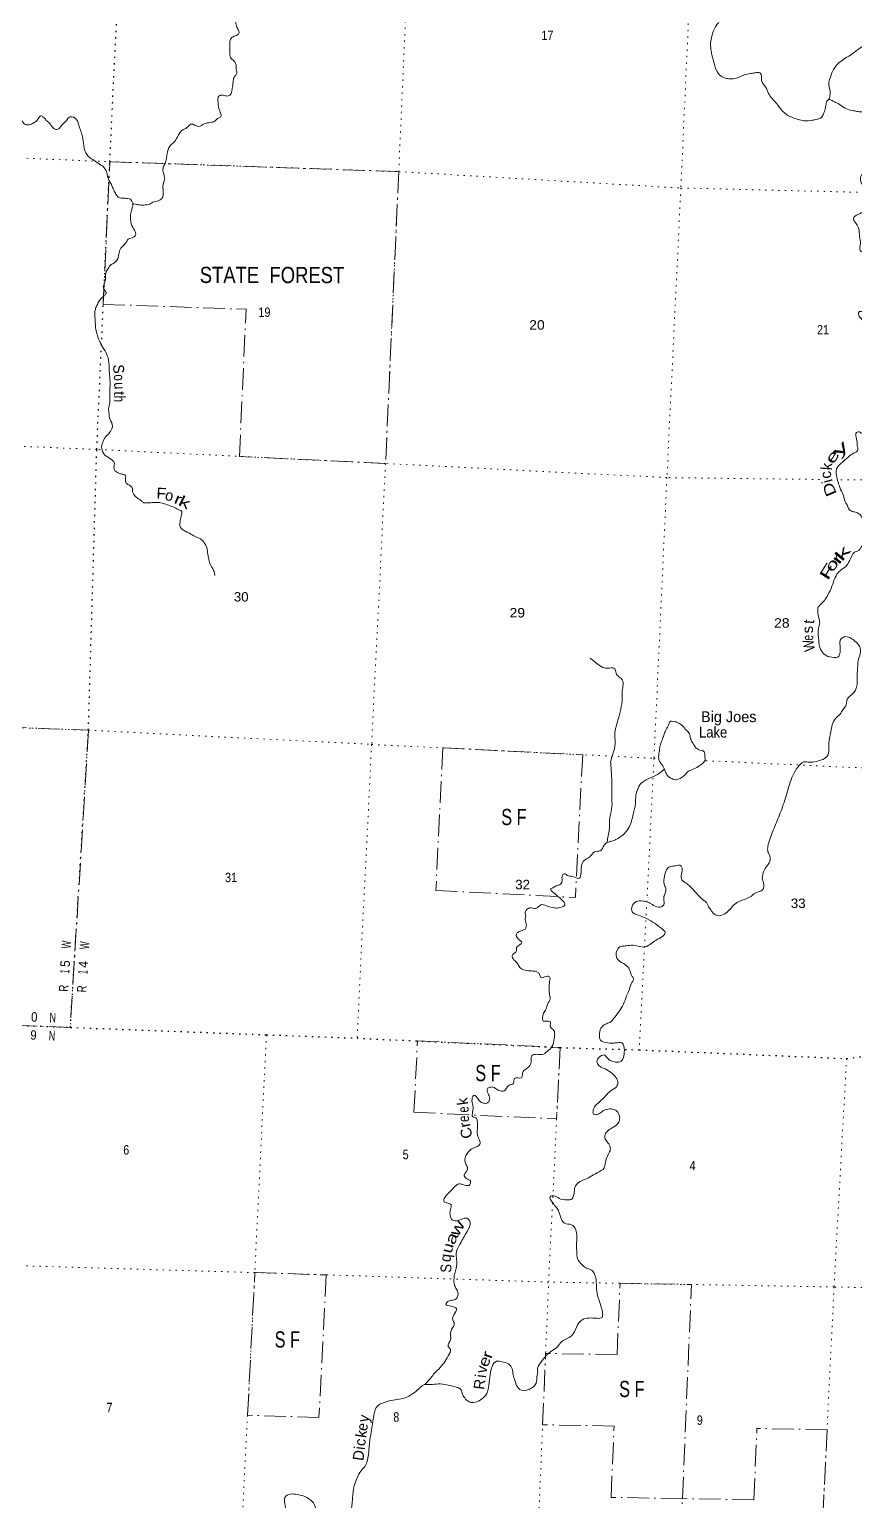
# Model space of a CAD drawing. Header units: feet. Extents: x -955330 to -733631, y 195788 to 387588.
# Drawn here: x -877763 to -862511, y 211113 to 238313 of the extents above; entities that cross this region are included whole.
import ezdxf
from ezdxf.enums import TextEntityAlignment as Align

# ---------------------------------------------------------------- set-up
doc = ezdxf.new("R2010")
doc.units = ezdxf.units.FT
doc.header["$LTSCALE"] = 80
doc.linetypes.add('DOT_DASHED', pattern=[7.7, 5, -1.2, 0.3, -1.2])
doc.linetypes.add('DOTTED', pattern=[1.5, 0.3, -1.2])
for name, color, linetype, lineweight in [('39', 7, 'Continuous', 13), ('41', 7, 'Continuous', 13), ('44', 7, 'DOT_DASHED', 13), ('6', 7, 'DOTTED', 25), ('7', 7, 'DOTTED', 13)]:
    doc.layers.add(name, color=color, linetype=linetype, lineweight=lineweight)

msp = doc.modelspace()

# ---------------------------------------------------------------- linework, layer by layer
at = {"layer": '39'}
for points in [[(-870423.6, 243914.46), (-870499.9, 243833), (-870538.15, 243703.17), (-870546.76, 243604.34), (-870573.27, 243510.4), (-870614.18, 243453.6), (-870699.12, 243402.93), (-870812.89, 243381.98), (-870928.21, 243371.22), (-870982.85, 243365.7), (-871008.75, 243328.44), (-871022.5, 243205.55), (-871040.65, 243074.77), (-871065.63, 242970.64), (-871087.32, 242937.23), (-871131.4, 242898.81), (-871156.6, 242833.17), (-871161.1, 242736.17), (-871170.97, 242653.6), (-871217.03, 242572.74), (-871264.39, 242463.59), (-871250.14, 242379.88), (-871235.61, 242302.24), (-871214.17, 242199.97), (-871183.94, 242113.48), (-871151.75, 241982.34), (-871115.77, 241889.51), (-871107.6, 241761.53), (-871119.35, 241638.55), (-871168.53, 241533.54), (-871257.86, 241474.97), (-871381.83, 241407.92), (-871478.32, 241325.39), (-871598.98, 241199.45), (-871693.78, 241066.21), (-871793.55, 240912.95), (-871902.11, 240743.91), (-872023.61, 240599.78), (-872138.89, 240459.4), (-872203.74, 240320.7), (-872212.72, 240213.79), (-872214.62, 239999.2), (-872231.6, 239850.14), (-872235.73, 239761.22), (-872271.86, 239720.4), (-872386.9, 239715.7), (-872529.37, 239683.95), (-872616.97, 239706.32), (-872677.17, 239711.18), (-872723.78, 239618.2), (-872779.32, 239549.94), (-872873.84, 239509.85), (-872960.79, 239459.27), (-872997.48, 239406.32), (-873012.17, 239350.31), (-873029.7, 239276.2), (-873044.95, 239208.07), (-873065.01, 239166.48), (-873142.09, 239111.39), (-873229.88, 239042.63), (-873329.64, 238976.46), (-873447.62, 238951.65), (-873598.51, 238912.19), (-873677.6, 238857.2), (-873758.01, 238773.91), (-873853.71, 238665.02), (-873912.28, 238574.62), (-873944.92, 238478.95), (-873935.72, 238373.2), (-873898.99, 238296.54), (-873889.65, 238237.36), (-873954.02, 238195.85), (-874028.44, 238154.81), (-874054.62, 238111.49), (-874058.74, 238022.57), (-874058.01, 237864.57), (-874031.99, 237774.23), (-873993.29, 237740), (-873951.6, 237683.35), (-873940.53, 237618.02), (-873938.86, 237567.31), (-873929.7, 237504.1), (-873958.08, 237456.83), (-873993.61, 237385.6), (-874001.85, 237294.85), (-874018.22, 237202.47), (-874044.73, 237108.53), (-874108.45, 237081.16), (-874182.34, 237094.78), (-874261.58, 237080.29), (-874275.14, 236961.45)], [(-864716.44, 240582.82), (-864678.18, 240408.87), (-864640.52, 240265.33), (-864613.38, 240112.15), (-864591.15, 239983.52), (-864560.84, 239724.88), (-864562.12, 239566.97), (-864580.27, 239436.19), (-864587.63, 239321.1), (-864586.75, 239209.67), (-864588.11, 239136.83), (-864588.87, 239033.58), (-864628.57, 238915.96), (-864687.34, 238821.53), (-864741.9, 238730.94), (-864815.9, 238655.45), (-864900.04, 238578.42), (-864982.37, 238497.24), (-865051, 238407.32), (-865087.88, 238350.33), (-865147.64, 238191.14), (-865171.54, 238066.7), (-865165.29, 237940.84), (-865147.68, 237842.8), (-865099.65, 237662.31), (-865017.26, 237484.25), (-864933.36, 237425.61), (-864859.84, 237403.91), (-864757.24, 237401.09), (-864643.09, 237430.13), (-864491.36, 237487.77), (-864392.03, 237501.31), (-864322.94, 237514.25), (-864264.66, 237511.5), (-864240.03, 237477.93), (-864232.41, 237424.91), (-864231.02, 237368.14), (-864155.96, 237249.16), (-864099.09, 237129.01), (-863954.58, 236943.97), (-863838.54, 236796.72), (-863705.89, 236703.37), (-863553.29, 236649.59), (-863447.79, 236622.33), (-863294.19, 236633.3), (-863204.73, 236651.36), (-863139.19, 236674.59), (-863096.56, 236725.23), (-863061.82, 236822.83), (-863041.89, 236904.92), (-863015.75, 236990.77), (-862990.32, 237017.92), (-862967.32, 237079.62), (-862971, 237217.51), (-862988, 237285.14), (-862971.07, 237389.66), (-862911.31, 237548.85), (-862865.26, 237629.71), (-862778.92, 237710.7), (-862683.09, 237779.08), (-862554.45, 237860.09), (-862420.94, 237959.1), (-862306.55, 238036.73), (-862198.1, 238116.67), (-862113.48, 238203.81), (-862042, 238311.82), (-861973.28, 238403.76), (-861888.71, 238533.43), (-861813.68, 238631.15), (-861719.57, 238705.69), (-861603.65, 238773.13), (-861546.57, 238831.19), (-861490.09, 238919.66), (-861445.44, 239057.29), (-861443.51, 239142.26), (-861446.77, 239245.7), (-861467.65, 239360.1), (-861472.87, 239508.18), (-861468.45, 239690.25), (-861449.36, 239928.32), (-861435.87, 240132.23), (-861414.2, 240382.34), (-861407.41, 240485.3), (-861371, 240571.68)], [(-876354.67, 233687.63), (-876354.48, 233778.76), (-876341.71, 233836.89), (-876297.86, 233913.8), (-876263.64, 233956.74), (-876207.77, 233988.53), (-876153.17, 234036.59), (-876131.29, 234074.03), (-876101.93, 234186.06), (-876085.05, 234246.02), (-876018.99, 234323.91), (-875976.45, 234372.53), (-875935.35, 234433.37), (-875838.92, 234471.35), (-875800.87, 234510.05), (-875822.78, 234602.22), (-875878.02, 234714.2), (-875894.69, 234832.45), (-875883.51, 234943.31), (-875861.95, 235017.22), (-875854.51, 235047.25), (-875850.72, 235085.55), (-875872.5, 235137.21), (-875893.01, 235172.61), (-875946.72, 235187.29), (-876041.09, 235193.77), (-876093.16, 235200.28), (-876143.92, 235235.08), (-876183.13, 235301.74), (-876225.24, 235392.84), (-876256.22, 235463.16), (-876293.6, 235525.68), (-876320.29, 235601.88), (-876336.54, 235685.68), (-876370.28, 235739.93), (-876390.99, 235771.28), (-876437.91, 235801.85), (-876547.09, 235879.92), (-876652.73, 235947.69), (-876710.12, 236013.18), (-876744.56, 236095.81), (-876757.17, 236171.34), (-876774.5, 236275.45), (-876794.12, 236373.59), (-876831.36, 236482.68), (-876852.48, 236548.49), (-876869.86, 236608.04), (-876903.7, 236660.27), (-876960.58, 236693.33), (-877021.06, 236692.14), (-877080.34, 236630.13), (-877146.02, 236560.32), (-877188.66, 236509.68), (-877224.61, 236472.9), (-877273.41, 236463.05), (-877332.02, 236502.27), (-877398.71, 236584.4), (-877456.66, 236637.77), (-877506.58, 236690.76), (-877553.88, 236713.25), (-877600.63, 236660.77), (-877690.99, 236579.98), (-877766.86, 236551.16), (-877851.09, 236559.19), (-877889.41, 236601.5), (-877931.33, 236696.64), (-877941.61, 236735.6), (-878001.15, 236754.62), (-878049.3, 236758.92), (-878131.75, 236805.34), (-878220.32, 236850.03), (-878321.1, 236848.71), (-878378.27, 236788.63), (-878414.83, 236695.17), (-878511.23, 236614.66), (-878608.54, 236601.03), (-878697.4, 236639.65), (-878704.31, 236664.28), (-878766.19, 236719.86), (-878856.82, 236807.17), (-878896.68, 236859.69), (-878907, 236941.18), (-878880.96, 237025.01), (-878853.6, 237137.13), (-878874.81, 237200.92), (-878945.77, 237234.65), (-879066.64, 237234.28), (-879182.43, 237213.42), (-879294.75, 237180.24), (-879444.01, 237132.61), (-879533.24, 237076.07)], [(-874275.14, 236961.45), (-874249.55, 236818.47), (-874224.31, 236754.5), (-874229.23, 236691.95), (-874284.9, 236664.2), (-874337.4, 236618.07), (-874421.21, 236591.65), (-874531.15, 236566.46), (-874636, 236520.78), (-874777.2, 236559.85), (-874858.97, 236490.81), (-874920.76, 236461.32), (-875027.91, 236322.59), (-875092.99, 236222.38), (-875162.22, 236162.86), (-875217.58, 236011.56), (-875231.66, 235925.14), (-875255.98, 235835.15), (-875289.5, 235763.83), (-875294.6, 235697.24), (-875274.14, 235617.29), (-875262.97, 235553.98), (-875284.72, 235476.02), (-875292.54, 235350.82), (-875289.7, 235281.83), (-875307.51, 235201.66), (-875360.01, 235155.54), (-875460.09, 235125.83), (-875538.53, 235084.98), (-875654.22, 235066.14), (-875750.7, 235070.7), (-875784.58, 235078.37), (-875830.44, 235088.64), (-875851.6, 235089.64)], [(-862984.25, 237029.02), (-862907.22, 236985.65), (-862814.63, 236940.77), (-862724.79, 236879.82), (-862610.38, 236827.84), (-862506.7, 236804.72), (-862426.77, 236790.82), (-862360.26, 236791.73), (-862307.16, 236807.45), (-862278.93, 236808.14), (-862257, 236803.05), (-862243.17, 236753.79), (-862257.68, 236614.74), (-862260.5, 236467.03), (-862249.25, 236318.66), (-862204.25, 236203.12), (-862181.42, 236044.07), (-862162.97, 235877.13), (-862157.14, 235785.72), (-862161.68, 235731.26), (-862211.79, 235693.12), (-862302.99, 235681.22), (-862375.96, 235627.96), (-862402.85, 235525.94), (-862358.92, 235430.71), (-862310.79, 235339.33), (-862277.38, 235234.46), (-862243.55, 235095.15), (-862258.01, 235000.65), (-862322.09, 234965.19), (-862409.32, 234908.55), (-862493.79, 234867.99), (-862530.3, 234819.08), (-862502.96, 234757.03), (-862434.5, 234626.21), (-862416.57, 234491.7), (-862403.12, 234347.27), (-862414.44, 234276.92), (-862408.65, 234228.05), (-862365.93, 234193.63), (-862271.65, 234185.12), (-862162.61, 234147.57), (-862116.3, 234060.32), (-862088.3, 234012.42), (-862103.04, 233911.86), (-862146.7, 233838.98), (-862193.92, 233776.41), (-862244.6, 233726.14), (-862311.12, 233638.15), (-862335.72, 233542.1), (-862348.95, 233473.87), (-862304.93, 233380.65), (-862251.37, 233319.39), (-862203.94, 233256.4), (-862200.21, 233163.06), (-862289.35, 233108.54), (-862372.51, 233096.26), (-862427.25, 233088.72), (-862437.16, 233048.68), (-862398.14, 232977.98), (-862340.75, 232912.49), (-862273.73, 232793.89), (-862198.81, 232715.42), (-862143.34, 232652.04), (-862091.98, 232499.75), (-862064.08, 232449.83), (-862003.84, 232402.43), (-861933.07, 232364.66), (-861894.84, 232320.32), (-861891.96, 232208.8), (-861908.85, 232061.75), (-861928.45, 231943.19), (-861953.51, 231837.04), (-861961.15, 231715.88), (-861940.13, 231560.97), (-861922.57, 231418.38), (-861949.84, 231308.28), (-862049.74, 231195.53), (-862167.54, 231087.68), (-862244.02, 231002.18), (-862291.8, 230927.48), (-862326.58, 230872.42), (-862366.27, 230841.89), (-862409.55, 230864.18), (-862476.25, 230859.23), (-862484.12, 230776.57), (-862463.7, 230652.07), (-862465.02, 230623.78), (-862449.36, 230570.38), (-862457.55, 230524.19), (-862532.25, 230477.08)], [(-874334.2, 228217.27), (-874338.92, 228245.85), (-874367.14, 228332.24), (-874404.72, 228390.72), (-874440.6, 228485.58), (-874456.86, 228569.38), (-874469.85, 228636.82), (-874478.53, 228710.14), (-874503.67, 228776.14), (-874546.99, 228840.96), (-874602.85, 228896.26), (-874699.64, 228937.28), (-874805.65, 228996.97), (-874868.66, 229028.3), (-874933.3, 229067.8), (-874979.28, 229118.58), (-874982.6, 229177.47), (-874963.47, 229285.93), (-874948.03, 229358.11), (-874945.97, 229402.56), (-874985.14, 229426.69), (-875081.75, 229471.76), (-875190.52, 229515.37), (-875289.7, 229548.41), (-875375.47, 229566.64), (-875435.86, 229567.46), (-875498.45, 229564.34), (-875577.3, 229557.94), (-875611.57, 229557.53), (-875645.64, 229561.17), (-875686.63, 229589.43), (-875733.09, 229630.1), (-875780.2, 229656.63), (-875830.02, 229711.64), (-875855.73, 229765.51), (-875864.6, 229834.79), (-875898.9, 229876.91), (-875932.32, 229894.69), (-875957.8, 229910.07), (-875982.52, 229941.62), (-875988.5, 229986.45), (-875983.86, 230042.94), (-875989.05, 230061.41), (-876020.18, 230085.16), (-876080.1, 230096.09), (-876137.36, 230121.07), (-876172.5, 230145.01), (-876198.67, 230188.77), (-876196.14, 230243.34), (-876197.26, 230306.17), (-876233.57, 230348.39), (-876295.92, 230393.86), (-876360.37, 230437.41), (-876402.34, 230488), (-876418.18, 230537.35), (-876429.35, 230600.66), (-876407.51, 230680.64), (-876380.49, 230742.15), (-876335.47, 230800.78), (-876274.09, 230864.71), (-876243.51, 230915.92), (-876226.54, 230977.9), (-876269.24, 231099.41), (-876295.12, 231236.32), (-876297.31, 231319.46), (-876284.45, 231379.61), (-876275.18, 231492.58), (-876276.76, 231632.4), (-876271.7, 231741.52), (-876273.7, 231828.7), (-876281.26, 231926.27), (-876289.52, 232052.22), (-876296.33, 232165.96), (-876316.13, 232260.05), (-876386.04, 232403.1), (-876454.98, 232523.81), (-876507.17, 232657.92), (-876536.19, 232770.68), (-876544.03, 232862.18), (-876551.82, 232998.24), (-876550.97, 233103.51), (-876533.8, 233169.53), (-876495.89, 233248.75), (-876448.11, 233323.45), (-876397.53, 233371.7), (-876361.48, 233410.5), (-876346.38, 233432.06), (-876377.65, 233496.32), (-876397.41, 233547.89), (-876380.63, 233605.83), (-876354.67, 233687.63)], [(-862532.25, 230477.08), (-862623.97, 230410.53), (-862703.72, 230341.39), (-862775.24, 230275.91), (-862828.3, 230217.66), (-862849.39, 230153.85), (-862838.65, 230037.9), (-862806.18, 229912.83), (-862768.75, 229807.77), (-862708.61, 229671.27), (-862671.74, 229554.09), (-862648.93, 229524.66), (-862622.07, 229452.51), (-862591.31, 229420.68), (-862512.13, 229390.61), (-862409.59, 229343.24), (-862349.73, 229200.67), (-862311.88, 229061.17), (-862326.06, 228885.64), (-862378.38, 228756.47), (-862448.74, 228672.71), (-862512.36, 228647.36), (-862548.68, 228602.5), (-862599.69, 228501.62), (-862671.55, 228385.52), (-862792.81, 228289.99), (-862868.4, 228180.15), (-862928.35, 228016.91), (-863004.27, 227856.45), (-863069.54, 227752.19), (-863139.33, 227680.56), (-863181.88, 227631.93), (-863189.64, 227551.29), (-863171.24, 227426.88), (-863154.7, 227349.14), (-863176.03, 227236.74), (-863177.59, 227072.77), (-863169.75, 226981.26), (-863109.57, 226802.23), (-863036, 226738), (-862888.67, 226700.66), (-862815.47, 226715.43), (-862782.42, 226776.65), (-862776.34, 226820.92), (-862779.88, 226918.3), (-862783.38, 226973.14), (-862766.31, 227037.15), (-862734.75, 227066.03), (-862671.32, 227087.34), (-862574.15, 227054.4), (-862480.86, 226981.14), (-862423.37, 226917.67), (-862399.54, 226823.38), (-862415.45, 226741.1), (-862431.95, 226689.22), (-862454.83, 226499.93), (-862462.42, 226336.24), (-862464.78, 226198.64), (-862486.89, 226112.6), (-862532.29, 226045.88), (-862644.44, 225929.67), (-862678.86, 225795.6), (-862730.09, 225733.21), (-862776.05, 225654.37), (-862864.4, 225573.49), (-862922.19, 225456.73), (-862950.02, 225334.5), (-862974.29, 225201.98), (-862987.91, 225038.58), (-863000.22, 224903.47), (-863063.8, 224835.59), (-863217.54, 224778.05), (-863343.09, 224763.72), (-863449.62, 224768.75), (-863531, 224707.79), (-863632.59, 224558.67), (-863750.65, 224228.05), (-863856.56, 223898.89), (-863970.56, 223612.64), (-864077.95, 223338.23), (-864112.28, 223206.19), (-864110.93, 223104.86), (-864081.49, 223044.74), (-864076.79, 222929.08), (-864144.06, 222824.92), (-864199.28, 222720.19), (-864211.49, 222587.1), (-864191.91, 222531.5), (-864211.98, 222402.83), (-864320.85, 222357.34), (-864414.57, 222290.88)], [(-867397.36, 226686.73), (-867340.95, 226643.56), (-867251.59, 226572.51), (-867135.72, 226508.31), (-867047.19, 226506.15), (-866943.05, 226493.14), (-866918.66, 226410.97), (-866867.3, 226345.77), (-866805.51, 226288.17), (-866792.86, 226170.11), (-866806.14, 226057.32), (-866807.8, 225891.33), (-866845.03, 225696.64), (-866898.81, 225492.61), (-866943.42, 225312.44), (-866937.83, 225172.44), (-866963.93, 224956.97), (-867018.69, 224775.26), (-867016.13, 224700.21), (-867000.82, 224509.11), (-866998.41, 224300.4), (-866995.72, 224097.75), (-867001.07, 223895.48), (-867038.59, 223694.73), (-867041.5, 223545), (-867058.81, 223432.41), (-867080.32, 223315.96), (-867089.88, 223273.24)], [(-865818.12, 225514.49), (-865761.05, 225485.46), (-865692.67, 225439.71), (-865631.63, 225365.94), (-865564.56, 225291.89), (-865542.65, 225199.72), (-865496.34, 225112.47), (-865435.96, 225024.56), (-865341.26, 224981.61), (-865290.04, 224956.92), (-865277.61, 224877.35), (-865274.96, 224804.31), (-865326.47, 224735.86), (-865399.45, 224682.6), (-865508.78, 224627.01), (-865597.36, 224584.61), (-865658.93, 224516.63), (-865735.83, 224465.58), (-865807.49, 224440.61), (-865889.15, 224460.67), (-865947.94, 224495.85), (-865989.82, 224548.46), (-866018.79, 224618.69), (-866074.4, 224722.57), (-866116, 224781.24), (-866131.56, 224836.66), (-866122.19, 224951.66), (-866107.18, 225058.28), (-866067.57, 225173.88), (-866037.23, 225263.58), (-866003.14, 225347.03), (-865958.82, 225434.05), (-865931.7, 225497.57), (-865914.4, 225523.08), (-865874.39, 225517.14), (-865818.12, 225514.49)], [(-866028.45, 224637.86), (-866093.21, 224577.64), (-866178.15, 224526.97), (-866283.37, 224473.21), (-866436.23, 224391.32), (-866511.54, 224287.54), (-866552.18, 224149.72), (-866561.03, 224002.29), (-866600.45, 223803.66), (-866686.91, 223546.48), (-866795.6, 223417.95), (-866922.33, 223334.83), (-867002.31, 223304.17), (-867061.44, 223288.74), (-867138.62, 223231.63), (-867212.02, 223125.73), (-867319.57, 223108.53), (-867404.56, 223013.31), (-867483.19, 222968.41), (-867552.01, 222874.45), (-867564.88, 222727.22), (-867602.19, 222617.59), (-867719.37, 222653.51), (-867823.23, 222672.59), (-867876.28, 222701.42), (-867916.72, 222654.72), (-867914.9, 222563.5), (-867966.42, 222495.05), (-868025.65, 222477.6), (-868085.62, 222443.97), (-868129.23, 222415.66), (-868091.19, 222367.28), (-867994.35, 222283.72), (-867920.79, 222219.49), (-867864.52, 222129.75), (-867955.67, 222075.32), (-868054.63, 222069.87), (-868203.78, 222111.34), (-868309.83, 222126.47), (-868405.66, 222058.09), (-868513.83, 222071.3), (-868561.27, 222047.21), (-868597.55, 221959.81), (-868587.09, 221924.89), (-868597.19, 221880.81), (-868579.77, 221778.73), (-868598.43, 221680.37), (-868719.73, 221627.37), (-868761.9, 221586.83), (-868687.22, 221459.77), (-868660.48, 221428.13), (-868759.35, 221337.61), (-868759.97, 221280.93), (-868842.85, 221187.63), (-868802.29, 221106.73), (-868742.89, 221041.15), (-868695.92, 220968.05), (-868479.28, 220905.16), (-868373.59, 220881.94), (-868333.07, 220843.58), (-868305.74, 220781.53), (-868212.06, 220803.43), (-868147.93, 220796.35), (-868147.66, 220715.33), (-868153.84, 220581.96), (-868147.5, 220458.12), (-868136.62, 220388.75), (-868187.53, 220289.89), (-868211.76, 220201.93), (-868257.71, 220123.09), (-868264.37, 219979.61), (-868169.81, 219977.17), (-868132.18, 219963.24), (-868139.86, 219884.62), (-868080.36, 219821.05), (-868053.96, 219738.8), (-868061.73, 219658.16), (-868098.72, 219512.06), (-868193.85, 219415.29), (-868285, 219360.86), (-868383.58, 219363.49), (-868477.63, 219333.51), (-868488.54, 219228.71), (-868560.67, 219106.55), (-868638.13, 219043.38), (-868669.51, 218931.45), (-868794.97, 218919.14), (-868817.37, 218827.04), (-868903.75, 218788.59), (-868984.91, 218689.13), (-869095.36, 218696.38)], [(-864414.57, 222290.88), (-864513.67, 222238.85), (-864618.15, 222201.26), (-864721.64, 222141.34), (-864816.87, 222042.55), (-864909.15, 221963.87), (-865017.64, 221926.46), (-865106.78, 221959.03), (-865167.81, 222032.79), (-865218.52, 222112.14), (-865238.57, 222157.65), (-865288.86, 222202.55), (-865452.67, 222362.18), (-865552.59, 222466.13), (-865622.33, 222526.13), (-865675.19, 222559.01), (-865703.84, 222592.76), (-865715.19, 222652.03), (-865703.59, 222728.44), (-865700.03, 222805.23), (-865724.1, 222850.92), (-865816.83, 222849.23), (-865905.92, 222839.26), (-865970.2, 222799.76), (-866017.94, 222682.53), (-866036, 222553.77), (-866022.73, 222492.38), (-865998.06, 222416.28), (-866011.57, 222341.99), (-866037.34, 222264.22), (-866032.95, 222185.03), (-866037.49, 222130.56), (-866106.16, 222083.17), (-866225.45, 222117.16), (-866315.65, 222170.03), (-866421.15, 222197.28), (-866546.51, 222187), (-866620.8, 222105.45), (-866621.65, 222000.18), (-866511.81, 221936.26), (-866355.56, 221874.2), (-866198.79, 221779.71), (-866054.75, 221671.65), (-866012.97, 221617.02), (-866058.64, 221544.25), (-866180.6, 221477.1), (-866278.44, 221408.81), (-866373.89, 221348.51), (-866536.04, 221370.34), (-866670.61, 221378.72), (-866767.93, 221365.09), (-866851.28, 221348.77), (-866909.76, 221260.4), (-866913.98, 221169.46), (-866847.66, 221079.25), (-866724.32, 221002.54), (-866658.56, 220900.2), (-866628.14, 220817.75), (-866598.23, 220767.73), (-866641.29, 220664.46), (-866681.37, 220538.76), (-866708.3, 220479.27), (-866767.58, 220330.18), (-866844.87, 220183.96), (-866943.69, 220050.91), (-867036.82, 219954.05), (-867116.89, 219921.38), (-867201.04, 219844.34), (-867226.95, 219720), (-867209.05, 219628.02), (-867106.51, 219580.65), (-866978.06, 219570.53), (-866891.07, 219578.58), (-866812.59, 219576.9), (-866775.02, 219518.41), (-866771.99, 219366.38), (-866809.5, 219252.71), (-866899.71, 219218.49), (-867005.39, 219241.71), (-867077.61, 219291.7), (-867125.32, 219348.63), (-867206.84, 219328.18), (-867270.98, 219248.18), (-867256.08, 219178.61), (-867121.05, 219093.25), (-866999.72, 219016.64), (-866934.29, 218950.77), (-866888.16, 218859.48), (-866906.35, 218771.23), (-867018.83, 218691.48), (-867086.33, 218625.81)], [(-869095.36, 218696.38), (-869201.27, 218758.08), (-869266.06, 218751.02), (-869288.92, 218735.89), (-869285.38, 218638.51), (-869255.14, 218552.03), (-869287.03, 218472.52), (-869378.13, 218462.65), (-869476.99, 218546.3), (-869542.6, 218608.13), (-869582.16, 218537.09), (-869565.48, 218418.84), (-869571.01, 218299.61), (-869567.1, 218210.32), (-869498.16, 218176.68), (-869484.23, 218129.45), (-869478.31, 218040.06), (-869480.15, 217870.02), (-869444.07, 217779.21), (-869435.48, 217703.87), (-869570.16, 217623.15), (-869658.23, 217548.32), (-869704.18, 217469.48), (-869710.32, 217380.66), (-869685.18, 217314.67), (-869662.52, 217238.66), (-869727.87, 217132.39), (-869686.65, 217065.63), (-869612.25, 217019.59), (-869621.27, 216955.21), (-869730.37, 216948.21), (-869821.99, 216970.76), (-869915.9, 216900.26), (-870027.95, 216786.07), (-870085.5, 216717.9), (-870098.93, 216645.63), (-870028.07, 216609.88), (-869968.99, 216580.76), (-869980.87, 216498.29), (-869977.19, 216360.4), (-869949.48, 216306.43), (-869835.38, 216290.92), (-869728.71, 216332.46), (-869678.37, 216332.11), (-869615.32, 216258.25), (-869673.54, 216088.85), (-869798.88, 215861.87), (-869876.12, 215673.12), (-869862.49, 215532.74), (-869886.72, 215357.69), (-869909.03, 215267.6), (-869911.76, 215121.92), (-869888.72, 215054), (-869853.25, 214993.59), (-869854.76, 214874.17), (-869905.43, 214823.91), (-870002.85, 214808.26), (-870064.32, 214742.3), (-869967.33, 214705.32), (-869868.81, 214658.14), (-869920.19, 214549.18), (-869936.65, 214454.77), (-869909.32, 214392.72), (-869959.16, 214273.56), (-869980.99, 214193.58), (-869979.83, 214175.3), (-869979.74, 214090.24), (-870019.91, 213962.52), (-869982.06, 213910.1), (-870022.03, 213786.42), (-870098.29, 213662.43), (-870194.36, 213545.46), (-870291.5, 213448.78), (-870355.82, 213364.73), (-870402.57, 213312.26), (-870452.78, 213259.97)], [(-867086.33, 218625.81), (-867194.27, 218513.45), (-867303.85, 218409.26), (-867341.76, 218330.04), (-867337.01, 218258.93), (-867260.72, 218253.3), (-867129.97, 218336.24), (-867010.36, 218352.87), (-866920.85, 218328.39), (-866864.21, 218246.73), (-866861.88, 218123.08), (-866904.99, 218062.34), (-867023.39, 217984.89), (-867103.05, 217917.77), (-867129.1, 217833.94), (-867098.11, 217763.62), (-867043.29, 217686.1), (-867024.46, 217614.33), (-867029.98, 217582.18), (-867050.14, 217538.58), (-867099.6, 217427.5), (-867119.43, 217347.43), (-867137.34, 217265.24), (-867268.46, 217174.22), (-867396.92, 217097.25), (-867543, 217031.24), (-867668.37, 216933.88), (-867692.27, 216809.44), (-867709.9, 216733.32), (-867727.95, 216691.64), (-867829.57, 216672.13), (-867969.24, 216701.01), (-868067.86, 216746.17), (-868137.04, 216731.21), (-868090.03, 216615.57), (-867976.65, 216454.28), (-867927.03, 216308.14), (-867873.75, 216240.82), (-867742.12, 216212.33), (-867663.75, 216121.54), (-867648.49, 215885.89), (-867644.35, 215671.03), (-867632.12, 215587.41), (-867550.56, 215478.25), (-867476.9, 215416.04), (-867374.17, 215372.71), (-867315.24, 215297.02), (-867282.02, 215101.03), (-867270.96, 214948.61), (-867238.21, 214829.6), (-867192.42, 214687.7), (-867167.61, 214571.09), (-867178.93, 214500.74), (-867268.4, 214482.69), (-867423.26, 214487.98), (-867543.53, 214457.2), (-867650.68, 214318.47), (-867742.59, 214160.79), (-867835.85, 214104.44), (-867929.11, 214048.09), (-867999.75, 213958.26), (-868103.99, 213882.17), (-868210.81, 213794.06), (-868311.37, 213667.17), (-868371.54, 213542.42), (-868368.6, 213475.45), (-868380.62, 213433.48), (-868388.25, 213312.33), (-868461.84, 213202.39), (-868552.52, 213158.07), (-868637.69, 213145.89), (-868741.31, 213213.56), (-868788.04, 213335.26), (-868821.54, 213438.1), (-868838.59, 213548.27), (-868908.83, 213640.7), (-869031.95, 213678.91), (-869130.25, 213687.61), (-869211.21, 213592.19), (-869253.03, 213385.57), (-869275.53, 213204.36), (-869306.81, 213094.45), (-869404.42, 212987.67), (-869523.81, 212932.55), (-869624.4, 212935.28), (-869683.1, 212972.48), (-869743.86, 213052.31), (-869771.1, 213116.37), (-869783.11, 213161.5), (-869845.74, 213200.91), (-869967.13, 213232.97)], [(-869967.13, 213232.97), (-870084.68, 213260.8), (-870241.46, 213268.2), (-870378.88, 213258.49), (-870457.45, 213258.15), (-870593.25, 213153.17), (-870716.24, 213063.79), (-870856.2, 212999.52), (-871004.33, 212976.13), (-871148.72, 212946.5), (-871238.84, 212914.3), (-871323.59, 212867.67), (-871394.15, 212692.78), (-871446.95, 212379.34), (-871476.14, 212184.27), (-871487.89, 212061.29), (-871515.73, 211851.98), (-871558.69, 211750.72), (-871639.57, 211657.33), (-871697.17, 211544.61), (-871763.61, 211371.55), (-871780.82, 211260.98), (-871797.11, 211083.53), (-871808.39, 210970.65), (-871889.78, 210822.6), (-872035.54, 210720.12), (-872128.7, 210665.79), (-872278.6, 210691.09), (-872363.25, 210733.57), (-872425.92, 210815.51), (-872459.24, 210922.4), (-872512.88, 211068.72), (-872572.66, 211126.22), (-872704.23, 211199.27), (-872811.92, 211222.58), (-872942.38, 211232.79), (-873039.84, 211172.59), (-873034.81, 211020.46), (-873035.44, 210876.69), (-873146.51, 210740.17), (-873248.09, 210678.14), (-873339.72, 210613.61), (-873363.19, 210541.81), (-873378.62, 210469.63), (-873422.89, 210427.16), (-873513.24, 210433.45), (-873572.04, 210468.63), (-873656.41, 210517.17), (-873740.26, 210533.28), (-873806.5, 210451.35), (-873820.73, 210318.36), (-873757.55, 210203.99), (-873651.22, 210107.83), (-873531.61, 210037.38), (-873450.8, 209999.13), (-873301.97, 209994.13), (-873259.35, 209957.69), (-873265.67, 209864.83), (-873310.56, 209678.6), (-873417.48, 209501.38), (-873463.81, 209414.45), (-873526.08, 209374.87), (-873607.08, 209409.07), (-873681.96, 209445.01), (-873750.2, 209450.26), (-873778.77, 209398.95), (-873772.09, 209325.73), (-873696.52, 209261.4), (-873607.81, 209176.2), (-873543.97, 209075.98), (-873461.34, 208946.51), (-873404.14, 208876.98), (-873377.19, 208719.76), (-873402.36, 208524.5), (-873385.68, 208406.25), (-873345.03, 208327.37), (-873290.26, 208205.3), (-873331.55, 208053.33), (-873411.97, 207882.96), (-873505.7, 207729.42), (-873573.86, 207649.6), (-873713.31, 207552.9), (-873835.13, 207445.24), (-873851.08, 207318.4), (-873813.09, 207225.47), (-873794.77, 207186.13), (-873782.67, 207143.03), (-873800.49, 207062.86), (-873851.08, 206927.53), (-873902.28, 206822.61), (-873928.6, 206732.72)]]:
    msp.add_spline(points, degree=3, dxfattribs=at)
at = {"layer": '44'}
for p, q in [((-876397.09, 233229.74), (-873758.49, 233139.16)), ((-873881.56, 230418.65), (-873758.49, 233139.16)), ((-870119.05, 225028.47), (-870250.14, 222391.72)), ((-870119.05, 225028.47), (-867536.58, 224901.51)), ((-867536.58, 224901.51), (-867669.7, 222264.87)), ((-870250.14, 222391.72), (-867669.7, 222264.87)), ((-870654.78, 218292.24), (-870589.76, 219614.63)), ((-870654.78, 218292.24), (-868017.56, 218170.56)), ((-866901.21, 213810.85), (-866845.71, 215130.08)), ((-866845.71, 215130.08), (-865525.51, 215107.28)), ((-865692, 211149.56), (-865525.51, 215107.28)), ((-866901.21, 213810.85), (-868221.42, 213833.65)), ((-867012.2, 211172.37), (-866956.7, 212491.61)), ((-864371.79, 211126.76), (-864316.29, 212445.99)), ((-863019.1, 212423.58), (-864316.29, 212445.99)), ((-863019.1, 212423.58), (-863143.53, 209868.87)), ((-865692, 211149.56), (-867012.2, 211172.37)), ((-865742.91, 209939.35), (-865692, 211149.56)), ((-864371.79, 211126.76), (-865692, 211149.56))]:
    msp.add_line(p, q, dxfattribs=at)
for points in [[(-876397.09, 233229.74), (-876277.77, 235867.2), (-870936.24, 235683.83), (-871180.53, 230285.98), (-873881.56, 230418.65)], [(-879447.56, 225458.64), (-876672.54, 225356.68), (-877005.93, 219861.77), (-878405.4, 219915.7), (-882376.53, 220113.34), (-882156.27, 224237.45)], [(-870589.76, 219614.63), (-867952.74, 219488.97), (-868017.56, 218170.56)], [(-873730.06, 212691.25), (-873596.45, 215328.31), (-872276.91, 215285.69)], [(-872276.91, 215285.69), (-872410.52, 212648.63), (-873730.06, 212691.25)], [(-866956.7, 212491.61), (-868276.91, 212514.42), (-868221.42, 213833.65)]]:
    msp.add_lwpolyline(points, dxfattribs=at)
at = {"layer": '6'}
for points in [[(-877005.93, 219861.77), (-876672.54, 225356.68), (-876518.4, 230548.16), (-876277.77, 235867.2), (-876013.89, 241296.53), (-875759.2, 246527.82), (-875752.69, 246668.19)], [(-891043.76, 220512.48), (-889037.96, 220415.74), (-887498.36, 220343.04), (-883669.19, 220168.31), (-882376.53, 220113.34), (-878405.4, 219915.7), (-877005.93, 219861.77), (-873382.47, 219725.1), (-871707.46, 219662.21), (-867952.74, 219488.97), (-866490.32, 219446.24), (-862658.47, 219285.55), (-862188.84, 219343.11)]]:
    msp.add_lwpolyline(points, dxfattribs=at)
at = {"layer": '7'}
for p, q in [((-861779.16, 229975.16), (-862856.68, 229988.26)), ((-865257.3, 224792.32), (-861984.7, 224641.19))]:
    msp.add_line(p, q, dxfattribs=at)
for points in [[(-870448.52, 246460.97), (-870455.16, 246317.87), (-870697.04, 241102.18), (-870936.24, 235683.83), (-871180.53, 230285.98), (-871437.46, 225093.28), (-871707.46, 219662.21)], [(-865228.56, 246258.25), (-865240.55, 246047.34), (-865474.95, 240819.14), (-865721.12, 235380.87), (-865979.51, 230026.22), (-866218.17, 224836.7), (-866490.32, 219446.24)], [(-886825.21, 236334.87), (-881649.77, 236088.46), (-876277.77, 235867.2), (-870936.24, 235683.83), (-865721.12, 235380.87), (-861574.7, 235281.06)], [(-863157.62, 229991.92), (-865979.51, 230026.22), (-871180.53, 230285.98), (-876518.4, 230548.16), (-881852.4, 230763.57), (-887043.83, 231012.76), (-891981.03, 231227.67)], [(-890231.41, 225954.39), (-887252.71, 225813.74), (-882085.87, 225555.58), (-876672.54, 225356.68), (-871437.46, 225093.28), (-866218.17, 224836.7), (-866130.04, 224832.63)], [(-873382.47, 219725.1), (-873596.45, 215328.31), (-873858.19, 210162.16), (-874150.75, 204896.2), (-874380.42, 200641.18)], [(-868820.64, 200424.79), (-868606.68, 204780.23), (-868382.23, 210010.92), (-868165.92, 215152.89), (-867952.74, 219488.97)], [(-862658.47, 219285.55), (-862890.61, 215061.76), (-863143.53, 209868.87), (-863391.25, 204657.5), (-863423.5, 204118.68)], [(-862371.4, 215051.42), (-862890.61, 215061.76), (-868165.92, 215152.89), (-873596.45, 215328.31), (-878565.07, 215473.82), (-883842.41, 215694.66), (-889230.12, 215924.76), (-891737.09, 216073.51), (-892117.81, 216073.26)]]:
    msp.add_lwpolyline(points, dxfattribs=at)

# ---------------------------------------------------------------- texts
at = {"layer": '41'}
for s, rotation, width, p in [('S', 273.73, 0.95, (-876212.77, 232027.88)), ('o', 274.47, 0.8, (-876201.74, 231870.47)), ('u', 271.59, 0.9, (-876195.69, 231722.53)), ('h', 269.787, 0.8, (-876197.75, 231482.45)), ('y', 46.481, 2.15, (-862703.86, 230494.41)), ('e', 57.104, 1.6, (-862840.95, 230359.25)), ('c', 98.948, 1.05, (-862945.31, 230089.88)), ('F', 357.413, 1.15, (-875326.53, 229637.44)), ('D', 113.469, 1.3, (-862885.25, 229846.59)), ('r', 337.597, 1.4, (-875048.91, 229539.34)), ('k', 334.335, 1.55, (-874935.19, 229479.4)), ('k', 50.758, 2.05, (-862656.69, 228564.55)), ('o', 57.64, 1.55, (-862851.82, 228358.41)), ('r', 52.533, 1.95, (-862747.68, 228472.13)), ('F', 57.916, 1.85, (-862928.59, 228238.1)), ('W', 100.745, 0.85, (-863258.83, 226940.27)), ('e', 89.525, 0.7, (-863275.28, 227064.33)), ('e', 92.476, 0.75, (-869643.33, 218346.74)), ('e', 93.992, 0.8, (-869637.02, 218177.76)), ('C', 106.779, 1.05, (-869593.13, 217936.14)), ('r', 101.767, 1.1, (-869618.72, 218078.98)), ('w', 60.886, 1.45, (-869770.48, 216102.86)), ('a', 66.408, 1.4, (-869870.31, 215923.43)), ('u', 76.231, 1.2, (-869937.99, 215759.38)), ('S', 88.316, 0.9, (-869963.54, 215404.43)), ('r', 72.173, 1.3, (-869206.58, 213780.44)), ('e', 67.833, 1.25, (-869261.72, 213649.8)), ('e', 80.752, 0.95, (-871513.28, 212460.68)), ('k', 81.184, 1.05, (-871529.36, 212332.13))]:
    msp.add_text(s, height=200, rotation=rotation, dxfattribs=dict(at, width=width)).set_placement(p, align=Align.CENTER)
for s, rotation, p in [('t', 270.59, (-876199.41, 231584.29)), ('k', 85.414, (-862927.58, 230224.09)), ('i', 105.837, (-862922.46, 229985.77)), ('o', 347.205, (-875196.68, 229601.28)), ('t', 84.526, (-863259.97, 227352.4)), ('s', 93.417, (-863280.38, 227219.4)), ('k', 97.87, (-869659.83, 218506.4)), ('q', 83.504, (-869974.04, 215590.14)), ('v', 80.509, (-869304.39, 213522.1)), ('R', 82.853, (-869345.17, 213251.78)), ('i', 82.992, (-869325.02, 213403.51)), ('y', 80.125, (-871486.36, 212613.98)), ('c', 84.121, (-871550.91, 212181.48)), ('D', 81.532, (-871579.35, 211933.99)), ('i', 83.316, (-871562.87, 212073.34))]:
    msp.add_text(s, height=200, rotation=rotation, dxfattribs=at).set_placement(p, align=Align.CENTER)
msp.add_text('Big Joes', height=200, dxfattribs=at).set_placement((-864836.67, 225505.75), align=Align.CENTER)
at = {"layer": '41', "width": 0.9}
msp.add_text('Lake', height=200, dxfattribs=at).set_placement((-865124.67, 225220.29), align=Align.CENTER)
at = {"layer": '44'}
for s, width, p in [('STATE  FOREST', 0.85, (-874614.86, 233624.65)), ('S F', 0.75, (-869041.5, 223601.39)), ('S F', 0.75, (-869521.32, 218867.77)), ('S F', 0.75, (-873230.22, 213942.09)), ('S F', 0.75, (-866862.45, 213026.99))]:
    msp.add_text(s, height=300, rotation=359.919, dxfattribs=dict(at, width=width)).set_placement(p)
at = {"layer": '6'}
for s, rotation, width, p in [('W', 86.528, 0.65, (-876993.58, 221386.25)), ('W', 86.528, 0.65, (-876658.75, 221373.4)), ('1', 86.528, 0.5, (-877023.54, 220892.47)), ('5', 86.528, 0.95, (-877014.91, 221034.83)), ('1', 86.528, 0.5, (-876688.71, 220879.61)), ('4', 86.528, 0.95, (-876680.07, 221021.98)), ('R', 86.528, 0.75, (-877042.44, 220580.95)), ('R', 86.528, 0.75, (-876707.61, 220568.1)), ('0', 357.793, 0.9, (-877676.61, 219967.67)), ('N', 357.793, 0.7, (-877335.14, 219954.52)), ('9', 357.793, 0.9, (-877690.49, 219632.96)), ('N', 357.793, 0.7, (-877349.01, 219619.8))]:
    msp.add_text(s, height=175, rotation=rotation, dxfattribs=dict(at, width=width)).set_placement(p, align=Align.CENTER)
at = {"layer": '7'}
for s, width, p in [('17', 0.85, (-868298.67, 238115.33)), ('19', 0.85, (-873529.5, 232997.13)), ('20', 1.1, (-868524.9, 232761.7)), ('21', 0.85, (-863203.85, 232674.18)), ('30', 1.05, (-873984.86, 227734.67)), ('29', 1.1, (-868887.87, 227440.46)), ('28', 1.1, (-863998.02, 227252.23)), ('31', 0.85, (-874146.57, 222547.14)), ('32', 1.05, (-868783.9, 222414.95)), ('33', 1.05, (-863689.07, 222068.36)), ('6', 0.85, (-876028.09, 217510.1)), ('5', 0.85, (-870863.41, 217424.09)), ('4', 0.85, (-865560.63, 217216.14)), ('7', 0.85, (-876339.48, 212745.17)), ('8', 0.85, (-871036.7, 212570.98)), ('9', 0.85, (-865426.72, 212513.09))]:
    msp.add_text(s, height=175, dxfattribs=dict(at, width=width)).set_placement(p)

doc.saveas('drawing.dxf')
